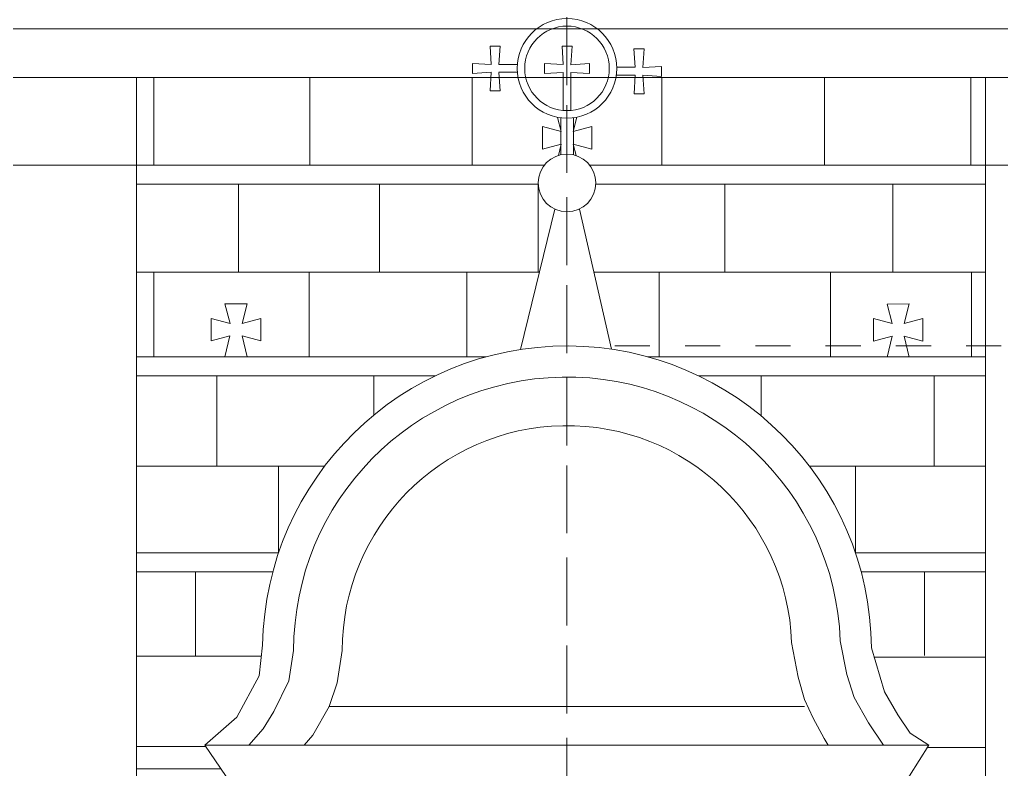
# Model space of a CAD drawing. Header units: millimetres. Extents: x -490789 to -449459, y 209001 to 327650.
# Drawn here: x -476219 to -472276, y 311656 to 314665 of the extents above; entities that cross this region are included whole.
import ezdxf

# ---------------------------------------------------------------- set-up
doc = ezdxf.new("R2010")
doc.units = ezdxf.units.MM
doc.header["$MEASUREMENT"] = 0
doc.linetypes.add('2-Штрих-Штриховая', pattern=[723.19442, 264.583325, -105.833328, 70.555556, -105.833328, 70.555556, -105.833328])
doc.linetypes.add('Штриховая', pattern=[282.222223, 141.111112, -141.111112])
for name, color, linetype, lineweight in [('0_Ном._пера__12_Ном._пера__12_Ном._пера__12', 12, 'Continuous', 18), ('0_Ном._пера__7_Ном._пера__15_Ном._пера__15', 15, 'Continuous', 18), ('0_Ном._пера__7_Ном._пера__1_Ном._пера__1', 1, 'Continuous', 18), ('0_Ном._пера__7_Ном._пера__7_Ном._пера__7', 7, 'Continuous', 18), ('0_Ном_пера__1_Ном_пера__1_Ном_пера__1_Ном._пера__1_Ном_пера__1_Ном_пера__1_Ном_пера__1_Ном_пера__1_Ном_пера__1_Ном_пера__1_Ном_пера__1_Ном_пера__1_Ном_пера__1_Ном_пера__1_Ном_пера__1_Ном_пера__1_Ном_пера__1_Ном_пера__1_Ном_пера__1_Ном_пера__1_Ном_пера___D_Ном._пера__1', 1, 'Continuous', 18), ('0_Ном_пера__1_Ном_пера__1_Ном_пера__1_Ном_пера__1_Ном_пера__1_Ном_пера__1_Ном_пера__1_Ном_пера__1_Ном_пера__1_Ном_пера__1_Ном._пера__1_Ном_пера__1_Ном_пера__1_Ном_пера__1_Ном_пера__1_Ном_пера__1_Ном_пера__1_Ном_пера__1_Ном_пера__1_Ном_пера__1_Ном_пера___D_Ном._пера__1', 1, 'Continuous', 18), ('0_Ном_пера__7_Ном._пера__7_Ном_пера__7_Ном_пера__7_Ном_пера__7_Ном_пера__7_Ном_пера__7_Ном_пера__7_Ном_пера__7_Ном_пера__7_Ном_пера__7_Ном_пера__7_Ном_пера__7_Ном_пера__7_Ном_пера__7_Ном_пера__7_Ном_пера__7_Ном_пера__7_Ном_пера__7_Ном_пера__7_Ном_пера___7_Ном._пера__7', 7, 'Continuous', 18), ('0_Ном_пера__7_Ном_пера__7_Ном_пера__7_Ном._пера__7_Ном_пера__7_Ном_пера__7_Ном_пера__7_Ном_пера__7_Ном_пера__7_Ном_пера__7_Ном_пера__7_Ном_пера__7_Ном_пера__7_Ном_пера__7_Ном_пера__7_Ном_пера__7_Ном_пера__7_Ном_пера__7_Ном_пера__7_Ном_пера__7_Ном_пера___5_Ном._пера__7', 7, 'Continuous', 18), ('0_Ном_пера__7_Ном_пера__7_Ном_пера__7_Ном_пера__7_Ном_пера__7_Ном_пера__7_Ном_пера__7_Ном_пера__7_Ном_пера__7_Ном._пера__7_Ном_пера__7_Ном_пера__7_Ном_пера__7_Ном_пера__7_Ном_пера__7_Ном_пера__7_Ном_пера__7_Ном_пера__7_Ном_пера__7_Ном_пера__7_Ном_пера___7_Ном._пера__1', 1, 'Continuous', 18), ('0_Ном_пера__7_Ном_пера__7_Ном_пера__7_Ном_пера__7_Ном_пера__7_Ном_пера__7_Ном_пера__7_Ном_пера__7_Ном_пера__7_Ном._пера__7_Ном_пера__7_Ном_пера__7_Ном_пера__7_Ном_пера__7_Ном_пера__7_Ном_пера__7_Ном_пера__7_Ном_пера__7_Ном_пера__7_Ном_пера__7_Ном_пера___7_Ном._пера__7', 7, 'Continuous', 18), ('0_Ном_пера__7_Ном_пера__7_Ном_пера__7_Ном_пера__7_Ном_пера__7_Ном_пера__7_Ном_пера__7_Ном_пера__7_Ном_пера__7_Ном_пера__7_Ном_пера__7_Ном_пера__7_Ном_пера__7_Ном_пера__7_Ном_пера__7_Ном._пера__7_Ном_пера__7_Ном._пера__7_Ном_пера__7_Ном._пера__7_Ном_пера_2_Ном._пера__7', 7, 'Continuous', 18), ('0_Ном_пера__7_Ном_пера__7_Ном_пера__7_Ном_пера__7_Ном_пера__7_Ном_пера__7_Ном_пера__7_Ном_пера__7_Ном_пера__7_Ном_пера__7_Ном_пера__7_Ном_пера__7_Ном_пера__7_Ном_пера__7_Ном_пера__7_Ном_пера__7_Ном_пера__7_Ном_пера__7_Ном._пера__7_Ном_пера__7_Ном._пера__5_Ном._пера__7', 7, 'Continuous', 18), ('0_Ном_пера__7_Ном_пера__7_Ном_пера__7_Ном_пера__7_Ном_пера__7_Ном_пера__7_Ном_пера__7_Ном_пера__7_Ном_пера__7_Ном_пера__7_Ном_пера__7_Ном_пера__7_Ном_пера__7_Ном_пера__7_Ном_пера__7_Ном_пера__7_Ном_пера__7_Ном_пера__7_Ном_пера__7_Ном_пера__7_Ном_пера__7_8_Ном._пера__1', 1, 'Continuous', 18), ('0_Ном_пера__7_Ном_пера__7_Ном_пера__7_Ном_пера__7_Ном_пера__7_Ном_пера__7_Ном_пера__7_Ном_пера__7_Ном_пера__7_Ном_пера__7_Ном_пера__7_Ном_пера__7_Ном_пера__7_Ном_пера__7_Ном_пера__7_Ном_пера__7_Ном_пера__7_Ном_пера__7_Ном_пера__7_Ном_пера__7_Ном_пера__7_E_Ном._пера__7', 7, 'Continuous', 18), ('hatch_Ном_пера__254_Ном_пера__254_Ном_пера__254_Ном._пера__254_Ном_пера__254_Ном._пера__9_Ном_пера__9_Ном_пера__9_Ном_пера__12_Ном_пера__12_Ном_пера__12_Ном_пера__12_Ном_пера__12_Ном_пера__12_Ном_пера__12_Ном_пера__12_Ном_пера__12_Ном_пера__12_Ном_пера__2_Ном._пера__7', 7, 'Continuous', 18), ('hatch_Ном_пера__254_Ном_пера__254_Ном_пера__254_Ном._пера__254_Ном_пера__254_Ном._пера__9_Ном_пера__9_Ном_пера__9_Ном_пера__12_Ном_пера__12_Ном_пера__12_Ном_пера__12_Ном_пера__12_Ном_пера__12_Ном_пера__1_Ном_пера__1_Ном_пера__1_Ном_пера__1_Ном_пера__1_Н_B_Ном._пера__1', 1, 'Continuous', 18), ('hatch_Ном_пера__254_Ном_пера__254_Ном_пера__254_Ном._пера__254_Ном_пера__254_Ном._пера__9_Ном_пера__9_Ном_пера__9_Ном_пера__12_Ном_пера__12_Ном_пера__12_Ном_пера__12_Ном_пера__12_Ном_пера__12_Ном_пера__1_Ном_пера__1_Ном_пера__1_Ном_пера__1_Ном_пера__1_Н_B_Ном._пера__7', 7, 'Continuous', 18), ('Line 0.25_Ном_пера__7_Ном_пера__7_Ном_пера__7_Ном_пера__7_Ном_пера__7_Ном_пера__7_Ном_пера__7_Ном_пера__7_Ном_пера__7_Ном_пера__7_Ном_пера__7_Ном._пера__7_Ном._пера__7_Ном._пера__7_Ном._пера__7_Ном._пера__102_Ном._пера__102', 102, 'Continuous', 18)]:
    doc.layers.add(name, color=color, linetype=linetype, lineweight=lineweight)

msp = doc.modelspace()

# ---------------------------------------------------------------- linework, layer by layer
at = {"layer": '0_Ном._пера__12_Ном._пера__12_Ном._пера__12', "linetype": '2-Штрих-Штриховая'}
for p, q in [((-474020.5, 307549.2), (-474020.5, 319828)), ((-474020.5, 307170.8), (-474020.5, 314660.7))]:
    msp.add_line(p, q, dxfattribs=at)
at = {"layer": '0_Ном._пера__7_Ном._пера__15_Ном._пера__15', "linetype": 'Continuous'}
for p, q in [((-475680.3, 314081.5), (-476650.2, 314081.5)), ((-472338.9, 314081.5), (-471438.9, 314081.5)), ((-471369, 314081.5), (-472338.9, 314081.5)), ((-472338.9, 314081.5), (-471438.9, 314081.5))]:
    msp.add_line(p, q, dxfattribs=at)
at = {"layer": '0_Ном._пера__7_Ном._пера__1_Ном._пера__1', "linetype": 'Continuous'}
for p, q in [((-475750.2, 313311.6), (-474345.2, 313311.6)), ((-473695.8, 313311.6), (-472338.9, 313311.6))]:
    msp.add_line(p, q, dxfattribs=at)
at = {"layer": '0_Ном._пера__7_Ном._пера__7_Ном._пера__7', "linetype": 'Continuous'}
for p, q in [((-471228.6, 314628.5), (-476840.6, 314628.5)), ((-476650, 314433.4), (-471438.9, 314433.4)), ((-475750.2, 308753.4), (-475750.2, 314433.4)), ((-475680.3, 314433.4), (-475680.3, 314081.5)), ((-475052.8, 314433.4), (-475052.8, 314081.5)), ((-474401.5, 314433.4), (-474401.5, 314081.5)), ((-473639.7, 314433.4), (-473639.7, 314081.5)), ((-472398.2, 314433.4), (-472398.2, 314081.5)), ((-472338.9, 308753.4), (-472338.9, 314433.4)), ((-475339.4, 314005.4), (-475339.4, 313652.2)), ((-474773.4, 314005.4), (-474773.4, 313652.2)), ((-474136.8, 314005.4), (-474136.8, 313653.5)), ((-473386.3, 314005.4), (-473386.3, 313652.2)), ((-472712, 314005.4), (-472712, 313652.2)), ((-474207.4, 313341.2), (-474069.1, 313904)), ((-473970.5, 313904.7), (-473841.4, 313342.3)), ((-474131, 313652.2), (-475750.2, 313652.2)), ((-475680.3, 313652.2), (-475680.3, 313311.6)), ((-475056.1, 313652.2), (-475056.1, 313311.6)), ((-474423.1, 313652.2), (-474423.1, 313311.6)), ((-473650.5, 313652.2), (-473650.5, 313311.6)), ((-472395.8, 313652.2), (-472395.8, 313311.6)), ((-475426.7, 313235.6), (-475426.7, 312872.9)), ((-474795.9, 313235.6), (-474795.9, 313078.3)), ((-473240.7, 313235.6), (-473240.7, 313074.6)), ((-475178.9, 312524.7), (-475178.9, 312872.9)), ((-472862.2, 312524.7), (-472862.2, 312872.9)), ((-475256.3, 312031.5), (-475243.2, 312154.7)), ((-473118.2, 312165.1), (-473091.5, 312025.9)), ((-472923.2, 312172.2), (-472896.8, 312036.2)), ((-472745.1, 311967.3), (-472797.7, 312143.5)), ((-475750.2, 312109.9), (-475248, 312109.9)), ((-475118.5, 312132.6), (-475137.8, 312011.3)), ((-474923.4, 312132.6), (-474943.9, 312003.6)), ((-472787.7, 312106.9), (-472338.9, 312106.9)), ((-475347.2, 311864.8), (-475256.3, 312031.5)), ((-473091.5, 312025.9), (-473066.3, 311936.9)), ((-472896.8, 312036.2), (-472867.7, 311944.2)), ((-475137.8, 312011.3), (-475197.8, 311888.6)), ((-474943.9, 312003.6), (-474975.8, 311908.1)), ((-472745.1, 311967.3), (-472692.1, 311875.3)), ((-474975.8, 311908.1), (-475041.9, 311793)), ((-474975.8, 311908.1), (-473066.3, 311908.1)), ((-473066.3, 311936.9), (-473032, 311861.4)), ((-472867.7, 311944.2), (-472809.9, 311842.2)), ((-475197.8, 311888.6), (-475240.9, 311819)), ((-472641.7, 311801.7), (-472692.1, 311875.3)), ((-475474.6, 311753.4), (-475347.2, 311864.8)), ((-473032, 311861.4), (-472987.5, 311779.2)), ((-472809.9, 311842.2), (-472749.6, 311753.4)), ((-475240.9, 311819), (-475298.7, 311753.4)), ((-475041.9, 311793), (-475076.1, 311753.4)), ((-472567.3, 311753.4), (-472641.7, 311801.7)), ((-475256.2, 311433.4), (-475474.6, 311753.4)), ((-475474.6, 311753.4), (-473317, 311753.4)), ((-472567.3, 311753.4), (-473317, 311753.4)), ((-472987.5, 311779.2), (-472971, 311753.4)), ((-472768.3, 311433.4), (-472567.3, 311753.4))]:
    msp.add_line(p, q, dxfattribs=at)
msp.add_circle((-474020.5, 314009.5), 116.1, dxfattribs=at)
for radius, start, end in [(1222.9, 0.5077, 178.9659), (1098, 2.0634, 180), (902.9, 2.0634, 180)]:
    msp.add_arc((-474020.5, 312132.6), radius, start, end, dxfattribs=at)
at = {"layer": '0_Ном_пера__1_Ном_пера__1_Ном_пера__1_Ном._пера__1_Ном_пера__1_Ном_пера__1_Ном_пера__1_Ном_пера__1_Ном_пера__1_Ном_пера__1_Ном_пера__1_Ном_пера__1_Ном_пера__1_Ном_пера__1_Ном_пера__1_Ном_пера__1_Ном_пера__1_Ном_пера__1_Ном_пера__1_Ном_пера__1_Ном_пера___D_Ном._пера__1', "linetype": 'Continuous'}
for p, q in [((-474111.6, 314081.5), (-475750.2, 314081.5)), ((-472338.9, 314081.5), (-473929.4, 314081.5)), ((-474136.6, 314005.4), (-475750.2, 314005.4)), ((-474136.6, 314005.4), (-475750.2, 314005.4)), ((-472338.9, 314005.4), (-473904.4, 314005.4)), ((-474548.7, 313235.6), (-475750.2, 313235.6)), ((-472338.9, 313235.6), (-473492.4, 313235.6)), ((-475178.9, 312524.7), (-475750.2, 312524.7)), ((-472338.9, 312524.7), (-472862.2, 312524.7)), ((-475201.9, 312448.6), (-475750.2, 312448.6)), ((-472338.9, 312448.6), (-472839.2, 312448.6)), ((-475409.2, 311657.5), (-475750.2, 311657.5))]:
    msp.add_line(p, q, dxfattribs=at)
at = {"layer": '0_Ном_пера__1_Ном_пера__1_Ном_пера__1_Ном_пера__1_Ном_пера__1_Ном_пера__1_Ном_пера__1_Ном_пера__1_Ном_пера__1_Ном_пера__1_Ном._пера__1_Ном_пера__1_Ном_пера__1_Ном_пера__1_Ном_пера__1_Ном_пера__1_Ном_пера__1_Ном_пера__1_Ном_пера__1_Ном_пера__1_Ном_пера___D_Ном._пера__1', "linetype": 'Continuous'}
for p, q in [((-473920.3, 314235.9), (-473920.3, 314145.5)), ((-475250.7, 313466.2), (-475250.7, 313375.9)), ((-472591.3, 313465), (-472591.3, 313374.7))]:
    msp.add_line(p, q, dxfattribs=at)
at = {"layer": '0_Ном_пера__7_Ном._пера__7_Ном_пера__7_Ном_пера__7_Ном_пера__7_Ном_пера__7_Ном_пера__7_Ном_пера__7_Ном_пера__7_Ном_пера__7_Ном_пера__7_Ном_пера__7_Ном_пера__7_Ном_пера__7_Ном_пера__7_Ном_пера__7_Ном_пера__7_Ном_пера__7_Ном_пера__7_Ном_пера__7_Ном_пера___7_Ном._пера__7', "linetype": 'Continuous'}
msp.add_line((-472546.3, 312872.9), (-472546.3, 313235.6), dxfattribs=at)
at = {"layer": '0_Ном_пера__7_Ном_пера__7_Ном_пера__7_Ном._пера__7_Ном_пера__7_Ном_пера__7_Ном_пера__7_Ном_пера__7_Ном_пера__7_Ном_пера__7_Ном_пера__7_Ном_пера__7_Ном_пера__7_Ном_пера__7_Ном_пера__7_Ном_пера__7_Ном_пера__7_Ном_пера__7_Ном_пера__7_Ном_пера__7_Ном_пера___5_Ном._пера__7', "linetype": 'Continuous'}
msp.add_line((-472986.2, 314429.7), (-472986.2, 314081.5), dxfattribs=at)
at = {"layer": '0_Ном_пера__7_Ном_пера__7_Ном_пера__7_Ном_пера__7_Ном_пера__7_Ном_пера__7_Ном_пера__7_Ном_пера__7_Ном_пера__7_Ном._пера__7_Ном_пера__7_Ном_пера__7_Ном_пера__7_Ном_пера__7_Ном_пера__7_Ном_пера__7_Ном_пера__7_Ном_пера__7_Ном_пера__7_Ном_пера__7_Ном_пера___7_Ном._пера__1', "linetype": 'Continuous'}
for p, q in [((-475750.2, 311747.3), (-475470.5, 311747.3)), ((-472575.2, 311744.3), (-472338.9, 311744.3))]:
    msp.add_line(p, q, dxfattribs=at)
at = {"layer": '0_Ном_пера__7_Ном_пера__7_Ном_пера__7_Ном_пера__7_Ном_пера__7_Ном_пера__7_Ном_пера__7_Ном_пера__7_Ном_пера__7_Ном._пера__7_Ном_пера__7_Ном_пера__7_Ном_пера__7_Ном_пера__7_Ном_пера__7_Ном_пера__7_Ном_пера__7_Ном_пера__7_Ном_пера__7_Ном_пера__7_Ном_пера___7_Ном._пера__7', "linetype": 'Continuous'}
for p, q in [((-475750.2, 312872.9), (-474993.9, 312872.9)), ((-473047.2, 312872.9), (-472338.9, 312872.9))]:
    msp.add_line(p, q, dxfattribs=at)
at = {"layer": '0_Ном_пера__7_Ном_пера__7_Ном_пера__7_Ном_пера__7_Ном_пера__7_Ном_пера__7_Ном_пера__7_Ном_пера__7_Ном_пера__7_Ном_пера__7_Ном_пера__7_Ном_пера__7_Ном_пера__7_Ном_пера__7_Ном_пера__7_Ном._пера__7_Ном_пера__7_Ном._пера__7_Ном_пера__7_Ном._пера__7_Ном_пера_2_Ном._пера__7', "linetype": 'Continuous'}
for p, q in [((-472961.7, 313652.2), (-472961.7, 313311.6)), ((-475512.4, 312448.6), (-475512.4, 312112.7)), ((-472584.3, 312448.6), (-472584.3, 312112.7))]:
    msp.add_line(p, q, dxfattribs=at)
at = {"layer": '0_Ном_пера__7_Ном_пера__7_Ном_пера__7_Ном_пера__7_Ном_пера__7_Ном_пера__7_Ном_пера__7_Ном_пера__7_Ном_пера__7_Ном_пера__7_Ном_пера__7_Ном_пера__7_Ном_пера__7_Ном_пера__7_Ном_пера__7_Ном_пера__7_Ном_пера__7_Ном_пера__7_Ном._пера__7_Ном_пера__7_Ном._пера__5_Ном._пера__7', "linetype": 'Continuous'}
msp.add_line((-473912.5, 313652.2), (-472338.9, 313652.2), dxfattribs=at)
at = {"layer": '0_Ном_пера__7_Ном_пера__7_Ном_пера__7_Ном_пера__7_Ном_пера__7_Ном_пера__7_Ном_пера__7_Ном_пера__7_Ном_пера__7_Ном_пера__7_Ном_пера__7_Ном_пера__7_Ном_пера__7_Ном_пера__7_Ном_пера__7_Ном_пера__7_Ном_пера__7_Ном_пера__7_Ном_пера__7_Ном_пера__7_Ном_пера__7_8_Ном._пера__1', "linetype": 'Continuous'}
for p, q in [((-474058.4, 314273), (-474043.6, 314215.8)), ((-473980.5, 314273.4), (-473995.3, 314215.8)), ((-474118.9, 314235.9), (-474043.6, 314215.8)), ((-473995.3, 314215.8), (-473920.2, 314235.9)), ((-474119, 314145.5), (-474043.7, 314165.7)), ((-474043.7, 314165.7), (-474054.4, 314120.5)), ((-473995.3, 314165.7), (-473920.3, 314145.5)), ((-473984.3, 314119.8), (-473995.3, 314165.7)), ((-475394.4, 313524.7), (-475374, 313446.2)), ((-475305.4, 313525.1), (-475325.8, 313446.2)), ((-472735, 313523.5), (-472714.6, 313444.9)), ((-472646, 313523.9), (-472666.3, 313444.9)), ((-475449.4, 313466.2), (-475374, 313446.2)), ((-475325.8, 313446.2), (-475250.7, 313466.2)), ((-472790, 313465), (-472714.6, 313444.9)), ((-472666.3, 313444.9), (-472591.2, 313465)), ((-475449.4, 313375.9), (-475374.1, 313396)), ((-475374.1, 313396), (-475394.2, 313311.8)), ((-475305.4, 313311.6), (-475325.8, 313396)), ((-475325.8, 313396), (-475250.7, 313375.9)), ((-472790, 313374.6), (-472714.7, 313394.8)), ((-472714.7, 313394.8), (-472734.7, 313310.6)), ((-472646, 313310.4), (-472666.3, 313394.8)), ((-472666.3, 313394.8), (-472591.3, 313374.7))]:
    msp.add_line(p, q, dxfattribs=at)
at = {"layer": '0_Ном_пера__7_Ном_пера__7_Ном_пера__7_Ном_пера__7_Ном_пера__7_Ном_пера__7_Ном_пера__7_Ном_пера__7_Ном_пера__7_Ном_пера__7_Ном_пера__7_Ном_пера__7_Ном_пера__7_Ном_пера__7_Ном_пера__7_Ном_пера__7_Ном_пера__7_Ном_пера__7_Ном_пера__7_Ном_пера__7_Ном_пера__7_E_Ном._пера__7', "linetype": 'Continuous'}
for p, q in [((-474329.5, 314558.3), (-474324.6, 314485.1)), ((-474289.2, 314558.3), (-474294.6, 314484.7)), ((-474040.4, 314558.7), (-474035.7, 314484.9)), ((-474000.1, 314558.1), (-474005.7, 314484.3)), ((-473751.4, 314547.4), (-473746.2, 314474.2)), ((-473711.1, 314547.4), (-473716.2, 314473.6)), ((-474324.6, 314485.1), (-474400.2, 314489.3)), ((-474220.1, 314484.5), (-474294.6, 314484.5)), ((-474035.7, 314484.9), (-474110.6, 314488.9)), ((-473930.5, 314488.7), (-474005.7, 314484.3)), ((-473746.2, 314474.2), (-473821, 314474.2)), ((-473640.5, 314477.7), (-473716.2, 314473.6)), ((-474324.6, 314453.8), (-474400.2, 314449)), ((-474328.7, 314378.8), (-474324.6, 314453.8)), ((-474220, 314453.8), (-474294.6, 314453.8)), ((-474294.6, 314453.6), (-474288.5, 314378.8)), ((-474035.7, 314453.6), (-474110.6, 314448.6)), ((-474035.7, 314300.4), (-474035.7, 314453.6)), ((-474005.7, 314453.6), (-474005.2, 314300.4)), ((-473930.5, 314448.4), (-474005.7, 314453.6)), ((-473746.2, 314442.9), (-473821, 314442.9)), ((-473750.3, 314367.9), (-473746.2, 314442.9)), ((-473640.5, 314437.5), (-473716.2, 314442.9)), ((-473716.2, 314442.7), (-473710, 314367.9))]:
    msp.add_line(p, q, dxfattribs=at)
for radius in [200.1, 169.7]:
    msp.add_circle((-474020.5, 314469.5), radius, dxfattribs=at)
at = {"layer": 'hatch_Ном_пера__254_Ном_пера__254_Ном_пера__254_Ном._пера__254_Ном_пера__254_Ном._пера__9_Ном_пера__9_Ном_пера__9_Ном_пера__12_Ном_пера__12_Ном_пера__12_Ном_пера__12_Ном_пера__12_Ном_пера__12_Ном_пера__12_Ном_пера__12_Ном_пера__12_Ном_пера__12_Ном_пера__2_Ном._пера__7', "linetype": 'Continuous'}
for p, q in [((-474044.8, 314270.8), (-474044.8, 314123)), ((-473994.8, 314270.7), (-473994.8, 314122.7))]:
    msp.add_line(p, q, dxfattribs=at)
at = {"layer": 'hatch_Ном_пера__254_Ном_пера__254_Ном_пера__254_Ном._пера__254_Ном_пера__254_Ном._пера__9_Ном_пера__9_Ном_пера__9_Ном_пера__12_Ном_пера__12_Ном_пера__12_Ном_пера__12_Ном_пера__12_Ном_пера__12_Ном_пера__1_Ном_пера__1_Ном_пера__1_Ном_пера__1_Ном_пера__1_Н_B_Ном._пера__1', "linetype": 'Continuous'}
for p, q in [((-474118.9, 314235.9), (-474119, 314145.5)), ((-475394.2, 313524.8), (-475305.4, 313525.1)), ((-472734.7, 313523.6), (-472646, 313523.9)), ((-475449.4, 313466.2), (-475449.4, 313375.9)), ((-472790, 313465), (-472790, 313374.6))]:
    msp.add_line(p, q, dxfattribs=at)
at = {"layer": 'hatch_Ном_пера__254_Ном_пера__254_Ном_пера__254_Ном._пера__254_Ном_пера__254_Ном._пера__9_Ном_пера__9_Ном_пера__9_Ном_пера__12_Ном_пера__12_Ном_пера__12_Ном_пера__12_Ном_пера__12_Ном_пера__12_Ном_пера__1_Ном_пера__1_Ном_пера__1_Ном_пера__1_Ном_пера__1_Н_B_Ном._пера__7', "linetype": 'Continuous'}
for p, q in [((-474289.2, 314558.3), (-474329.5, 314558.3)), ((-474000.1, 314558.8), (-474040.4, 314558.8)), ((-473711.1, 314547.4), (-473751.4, 314547.4)), ((-473716.2, 314547.4), (-473746.1, 314547.4)), ((-474400.2, 314489.3), (-474400.2, 314449)), ((-474110.6, 314488.9), (-474110.6, 314448.6)), ((-473930.5, 314488.7), (-473930.5, 314448.4)), ((-473640.5, 314477.7), (-473640.5, 314437.5)), ((-474288.5, 314378.8), (-474328.7, 314378.8)), ((-473710, 314367.9), (-473750.3, 314367.9))]:
    msp.add_line(p, q, dxfattribs=at)
at = {"layer": 'Line 0.25_Ном_пера__7_Ном_пера__7_Ном_пера__7_Ном_пера__7_Ном_пера__7_Ном_пера__7_Ном_пера__7_Ном_пера__7_Ном_пера__7_Ном_пера__7_Ном_пера__7_Ном._пера__7_Ном._пера__7_Ном._пера__7_Ном._пера__7_Ном._пера__102_Ном._пера__102', "linetype": 'Штриховая'}
msp.add_line((-473828.4, 313355.5), (-464234.3, 313355.5), dxfattribs=at)
msp.add_line((-473828.4, 313355.5), (-464234.3, 313355.5), dxfattribs=at)

doc.saveas('drawing.dxf')
